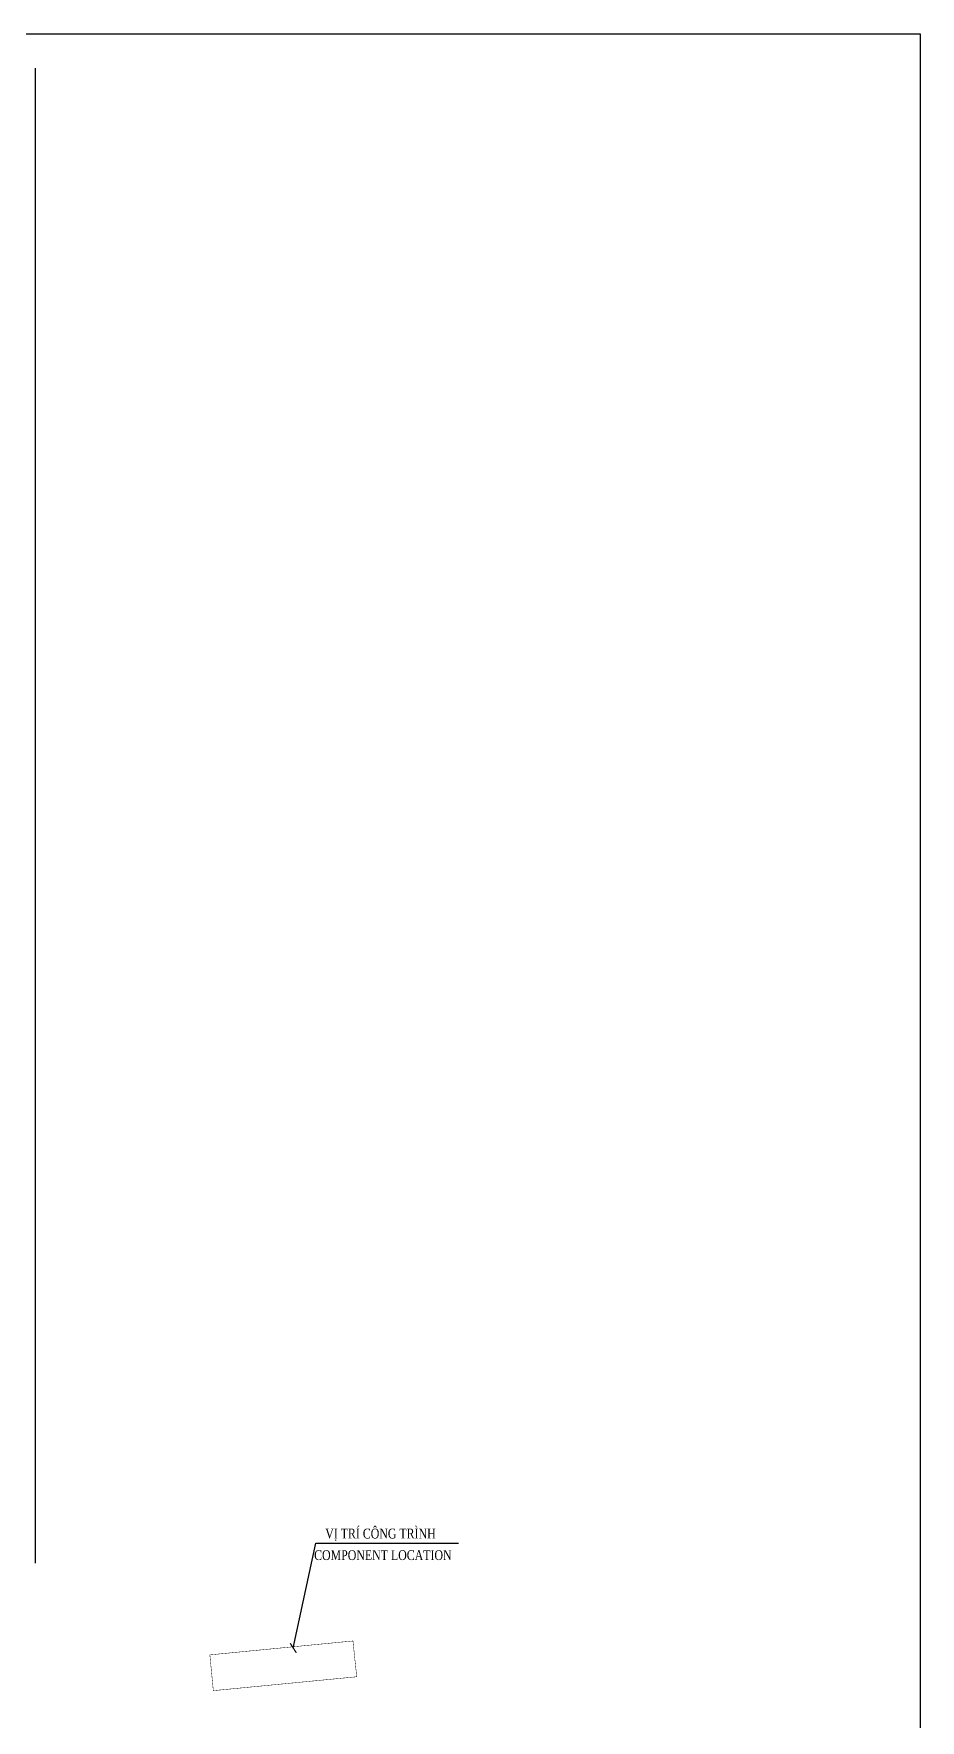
# Model space of a CAD drawing. Header units: millimetres. Extents: x -702765 to 835888, y -645289 to 262.
# Drawn here: x 784754 to 804608, y -313124 to -275353 of the extents above; entities that cross this region are included whole.
import ezdxf

# ---------------------------------------------------------------- set-up
doc = ezdxf.new("R2010")
doc.units = ezdxf.units.MM
doc.header["$LTSCALE"] = 0.01
doc.layers.add('ong', color=5, linetype='Continuous')
doc.layers.add('TEXT', color=2, linetype='Continuous')
doc.styles.add('GHICHU', font='vntimeh.shx', dxfattribs={"width": 0.85, "height": 3, "bigfont": 'romansvn.shx'})
doc.styles.add('text', font='romans.shx', dxfattribs={"width": 0.8, "bigfont": 'romansvn.shx'})
doc.dimstyles.new('1-150_DUY', dxfattribs={"dimscale": 150, "dimtxt": 2.5, "dimasz": 1.2, "dimexe": 1, "dimexo": 0, "dimgap": 0.5, "dimtad": 1, "dimtoh": 1, "dimdec": 0, "dimtxsty": 'text', "dimblk": 'ARCHTICK', "dimcen": 2.5, "dimdle": 1, "dimclrd": 135, "dimclre": 135, "dimclrt": 31, "dimadec": 0, "dimazin": 0, "dimtfac": 1, "dimtdec": 0, "dimtix": 1, "dimtmove": 2, "dimatfit": 3, "dimldrblk": 'ARCHTICK', "dimfxl": 0, "dimarcsym": 0})

# ---------------------------------------------------------------- blocks, each defined once
blk = doc.blocks.new('_ArchTick')
at = {"color": 0, "linetype": 'ByBlock', "const_width": 0.15}
blk.add_lwpolyline([(-0.5, -0.5), (0.5, 0.5)], dxfattribs=at)

msp = doc.modelspace()

# ---------------------------------------------------------------- linework, layer by layer
at = {"color": 7}
msp.add_line((784796.8, -309604.7), (784796.8, -276122.1), dxfattribs=at)
at = {"layer": 'TEXT', "linetype": 'Continuous'}
msp.add_lwpolyline([(711460.4, -275353.5), (804608.4, -275353.5), (804608.4, -341137.4), (711460.4, -341137.4)], close=True, dxfattribs=at)
at = {"layer": 'TEXT', "linetype": 'Continuous', "const_width": 10}
msp.add_lwpolyline([(791902.5, -311347.9), (791987.5, -312149.6), (788775.6, -312460.7), (788698.2, -311659.5)], close=True, dxfattribs=at)

# ---------------------------------------------------------------- texts
at = {"layer": 'TEXT', "style": 'GHICHU', "width": 0.8}
for s, p in [('vÞ trÝ c«ng tr×nh', (791282.2, -309052.6)), ('component location ', (791033.2, -309535.5))]:
    msp.add_text(s, height=219.978, dxfattribs=at).set_placement(p)

# ---------------------------------------------------------------- leaders
at = {"layer": 'ong'}
msp.add_leader([(790566.3, -311505.9), (791073.3, -309159.1), (794267.9, -309159.1)], dimstyle='1-150_DUY', override={"dimgap": 0.5, "dimtad": 0}, dxfattribs=at)

doc.saveas('drawing.dxf')
